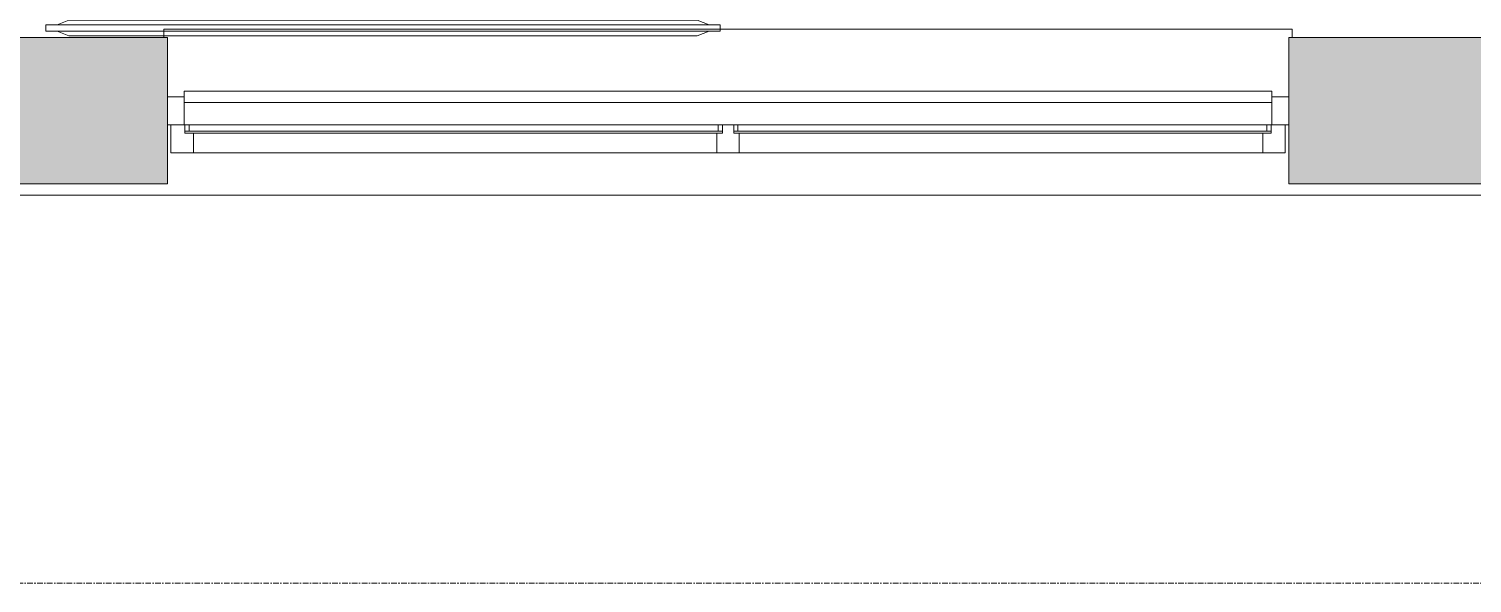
# Model space of a CAD drawing. Header units: inches. Extents: x 29752 to 31446, y 4278 to 5722.
# Drawn here: x 30674.2 to 30802.5, y 4343.3 to 4392.6 of the extents above; entities that cross this region are included whole.
import ezdxf

# ---------------------------------------------------------------- set-up
doc = ezdxf.new("R2010")
doc.units = ezdxf.units.IN
doc.header["$MEASUREMENT"] = 0
doc.linetypes.add('Grid Line 1_2_', pattern=[0.875, 0.5, -0.125, 0.125, -0.125])
for name, color, linetype, lineweight in [('1900 Duke Street_2nd Flr_LINKED_dwg', 8, 'Continuous', 9), ('A-GLAZ-CURT', 52, 'Continuous', 9), ('A-GLAZ-CWMG', 51, 'Continuous', 9), ('A-WALL', 113, 'Continuous', 13), ('A-WALL-PATT', 111, 'Continuous', 13), ('AE-GLAZING', 7, 'Continuous', 9), ('AE-SILL', 7, 'Continuous', 9), ('I-FURN', 30, 'Continuous', 9), ('S-GRID', 1, 'Continuous', 9)]:
    doc.layers.add(name, color=color, linetype=linetype, lineweight=lineweight)

# ---------------------------------------------------------------- blocks, each defined once
blk = doc.blocks.new('1900 Duke Street_2nd Flr_LINKED_dwg-5565117-FIRST FLOOR POWER _ SIGNAL')
at = {"layer": 'AE-GLAZING'}
for p, q in [((1589.87, 5.25), (1589.87, 4.7)), ((1636.94, 5.25), (1636.94, 4.7)), ((1638.69, 5.25), (1638.69, 4.7)), ((1685.75, 4.7), (1685.75, 5.25)), ((1687.38, 5.25), (1687.38, 4.6)), ((1589.49, 4.7), (1637.31, 4.7)), ((1638.31, 4.7), (1686.13, 4.7)), ((1638.81, 4.5), (1685.38, 4.5)), ((1636.81, 2.75), (1590.24, 2.75))]:
    blk.add_line(p, q, dxfattribs=at)
at = {"layer": 'AE-GLAZING', "flags": 128}
for points in [[(1637.31, 5.25), (1637.31, 4.5), (1636.81, 4.5), (1590.24, 4.5), (1590.24, 2.75), (1588.24, 2.75), (1588.24, 5.25)], [(1590.24, 4.5), (1589.49, 4.5), (1589.49, 5.25)], [(1685.38, 2.75), (1638.81, 2.75), (1638.81, 4.5), (1638.31, 4.5), (1638.31, 5.25)], [(1686.13, 5.25), (1686.13, 4.5), (1685.38, 4.5), (1685.38, 2.75), (1687.38, 2.75), (1687.38, 5.25)], [(1638.81, 2.75), (1636.81, 2.75), (1636.81, 4.5)]]:
    blk.add_lwpolyline(points, dxfattribs=at)
at = {"layer": 'AE-SILL'}
blk.add_line((1587.63, 13.15), (1587.63, 13), dxfattribs=at)
at = {"layer": 'AE-SILL', "flags": 128}
for points in [[(1637.12, 13.75), (1587.63, 13.75), (1587.63, 13.15)], [(1688, 13), (1688, 13.75), (1637.12, 13.75)], [(1772, 0), (1772, -1), (1503.63, -1), (1503.63, 0)]]:
    blk.add_lwpolyline(points, dxfattribs=at)
blk = doc.blocks.new('Screen-Leg_Mounted-Teknion-JNSEEL-Felt_Elevated-R2015 - Double-Sided Leg Overlay-6171621-FIRST FLOOR POWER _ SIGNAL')
at = {"layer": 'I-FURN'}
for p, q in [((30, 0.28), (-30, 0.28)), ((-30, 0.28), (-30, -0.28)), ((-27.95, 0.7), (-29, 0.28)), ((-29, 0.28), (29, 0.28)), ((27.95, 0.7), (-27.95, 0.7)), ((29, 0.28), (27.95, 0.7)), ((30, -0.28), (30, 0.28)), ((-30, -0.28), (30, -0.28)), ((29, -0.28), (-29, -0.28)), ((-29, -0.28), (-27.95, -0.7)), ((-27.95, -0.7), (-0.94, -0.7)), ((-5.33, -0.7), (-6.67, -0.7)), ((-6.67, -0.7), (-6.67, -2.4)), ((-5.33, -2.4), (-5.33, -0.7)), ((-0.94, -0.7), (0.94, -0.7)), ((0.94, -0.7), (27.95, -0.7)), ((6.67, -0.7), (5.33, -0.7)), ((5.33, -0.7), (5.33, -2.4)), ((6.67, -2.4), (6.67, -0.7)), ((27.95, -0.7), (29, -0.28)), ((-6.67, -2.4), (-5.33, -2.4)), ((5.33, -2.4), (6.67, -2.4))]:
    blk.add_line(p, q, dxfattribs=at)
blk = doc.blocks.new('System Panel - Glazed-6351694-FIRST FLOOR POWER _ SIGNAL')
at = {"layer": 'A-GLAZ-CURT', "lineweight": 13}
for p, q in [((48.38, 1.75), (-48.38, 1.75)), ((-48.38, 1.75), (-48.38, 0.75)), ((48.38, 0.75), (48.38, 1.75)), ((-48.38, 0.75), (48.38, 0.75))]:
    blk.add_line(p, q, dxfattribs=at)
blk = doc.blocks.new('Rectangular Mullion - 1_5_ x 2_5_ rectangular-6343370-FIRST FLOOR POWER _ SIGNAL')
at = {"layer": 'A-GLAZ-CWMG'}
blk.add_line((30784.74, 4384.06), (30687.98, 4384.06), dxfattribs=at)
blk = doc.blocks.new('Rectangular Mullion - 1_5_ x 2_5_ rectangular-6351664-FIRST FLOOR POWER _ SIGNAL')
at = {"layer": 'A-GLAZ-CWMG', "lineweight": 20}
for p, q in [((0, 1.25), (-1.5, 1.25)), ((-1.5, 1.25), (-1.5, -1.25)), ((0, -1.25), (0, 1.25)), ((-1.5, -1.25), (0, -1.25))]:
    blk.add_line(p, q, dxfattribs=at)
blk = doc.blocks.new('Rectangular Mullion - 1_5_ x 2_5_ rectangular-6351696-FIRST FLOOR POWER _ SIGNAL')
at = {"layer": 'A-GLAZ-CWMG', "lineweight": 20}
for p, q in [((-1.5, 1.25), (0, 1.25)), ((-1.5, -1.25), (-1.5, 1.25)), ((0, 1.25), (0, -1.25)), ((0, -1.25), (-1.5, -1.25))]:
    blk.add_line(p, q, dxfattribs=at)

msp = doc.modelspace()

# ---------------------------------------------------------------- hatches: boundary and pattern name
at = {"layer": 'A-WALL-PATT', "lineweight": 9}
h = msp.add_hatch(color=7, dxfattribs=at)
h.paths.add_polyline_path([(30426.55, 4378.81), (30454.17, 4378.81), (30454.17, 4391.81), (30426.24, 4391.81), (30426.24, 4378.81)], flags=0)
h.paths.add_polyline_path([(30242.17, 4378.81), (30242.49, 4378.81), (30242.49, 4391.81), (30150.55, 4391.81), (30150.55, 4378.81), (30237.1, 4378.81)], flags=0)
h.paths.add_polyline_path([(30922.55, 4378.81), (30962.8, 4378.81), (30962.8, 4391.81), (30870.24, 4391.81), (30870.24, 4378.81), (30918.92, 4378.81)], flags=0)
h.paths.add_polyline_path([(30561.87, 4378.81), (30602.17, 4378.81), (30602.17, 4391.81), (30510.55, 4391.81), (30510.55, 4378.81), (30550.17, 4378.81)], flags=0)
h.paths.add_polyline_path([(30326.17, 4378.81), (30326.48, 4378.81), (30326.48, 4391.81), (30298.24, 4391.81), (30298.24, 4378.81), (30298.55, 4378.81)], flags=0)
h.paths.add_polyline_path([(30080.61, 4378.81), (30094.17, 4378.81), (30094.17, 4391.81), (30078.12, 4391.81), (30078.11, 4391.81), (30063.92, 4391.81), (30063.92, 4378.81), (30078.11, 4378.81)], flags=0)
h.paths.add_polyline_path([(30810.22, 4378.81), (30814.49, 4378.81), (30814.49, 4391.81), (30786.24, 4391.81), (30786.24, 4378.81), (30786.55, 4378.81)], flags=0)
h.paths.add_polyline_path([(29883.92, 4378.81), (29883.92, 4391.81), (29872.39, 4391.81), (29872.39, 4378.81), (29882.17, 4378.81)], flags=0)
h.paths.add_polyline_path([(30658.55, 4378.81), (30686.48, 4378.81), (30686.48, 4391.81), (30657.92, 4391.81), (30657.92, 4378.81)], flags=0)
h.paths.add_polyline_path([(29967.92, 4378.81), (29967.92, 4391.81), (29937.92, 4391.81), (29937.92, 4378.81), (29966.17, 4378.81)], flags=0)

# ---------------------------------------------------------------- linework, layer by layer
at = {"layer": 'A-WALL', "color": 8, "lineweight": 20}
for p, q in [((30686.48, 4391.81), (30657.92, 4391.81)), ((30686.48, 4378.81), (30686.48, 4391.81)), ((30814.49, 4391.81), (30786.24, 4391.81)), ((30786.24, 4391.81), (30786.24, 4378.81)), ((30657.92, 4378.81), (30686.48, 4378.81)), ((30786.24, 4378.81), (30814.49, 4378.81))]:
    msp.add_line(p, q, dxfattribs=at)
at = {"layer": 'S-GRID', "linetype": 'Grid Line 1_2_'}
msp.add_line((31446.27, 4343.33), (29775.66, 4343.33), dxfattribs=at)

# ---------------------------------------------------------------- block references
at = {"layer": '1900 Duke Street_2nd Flr_LINKED_dwg', "color": 7}
msp.add_blockref('1900 Duke Street_2nd Flr_LINKED_dwg-5565117-FIRST FLOOR POWER _ SIGNAL', (29098.55, 4378.81), dxfattribs=at)
at = {"layer": 'A-GLAZ-CURT'}
msp.add_blockref('System Panel - Glazed-6351694-FIRST FLOOR POWER _ SIGNAL', (30736.36, 4385.31), dxfattribs=at)
at = {"layer": 'A-GLAZ-CWMG', "rotation": 180}
msp.add_blockref('Rectangular Mullion - 1_5_ x 2_5_ rectangular-6351664-FIRST FLOOR POWER _ SIGNAL', (30686.48, 4385.31), dxfattribs=at)
at = {"layer": 'A-GLAZ-CWMG', "extrusion": (0, 0, -1), "rotation": 180}
msp.add_blockref('Rectangular Mullion - 1_5_ x 2_5_ rectangular-6351696-FIRST FLOOR POWER _ SIGNAL', (-30786.24, 4385.31), dxfattribs=at)
at = {"layer": 'A-GLAZ-CWMG'}
msp.add_blockref('Rectangular Mullion - 1_5_ x 2_5_ rectangular-6343370-FIRST FLOOR POWER _ SIGNAL', (0, 0), dxfattribs=at)
at = {"layer": 'I-FURN', "rotation": 180}
msp.add_blockref('Screen-Leg_Mounted-Teknion-JNSEEL-Felt_Elevated-R2015 - Double-Sided Leg Overlay-6171621-FIRST FLOOR POWER _ SIGNAL', (30705.67, 4392.67), dxfattribs=at)

doc.saveas('drawing.dxf')
